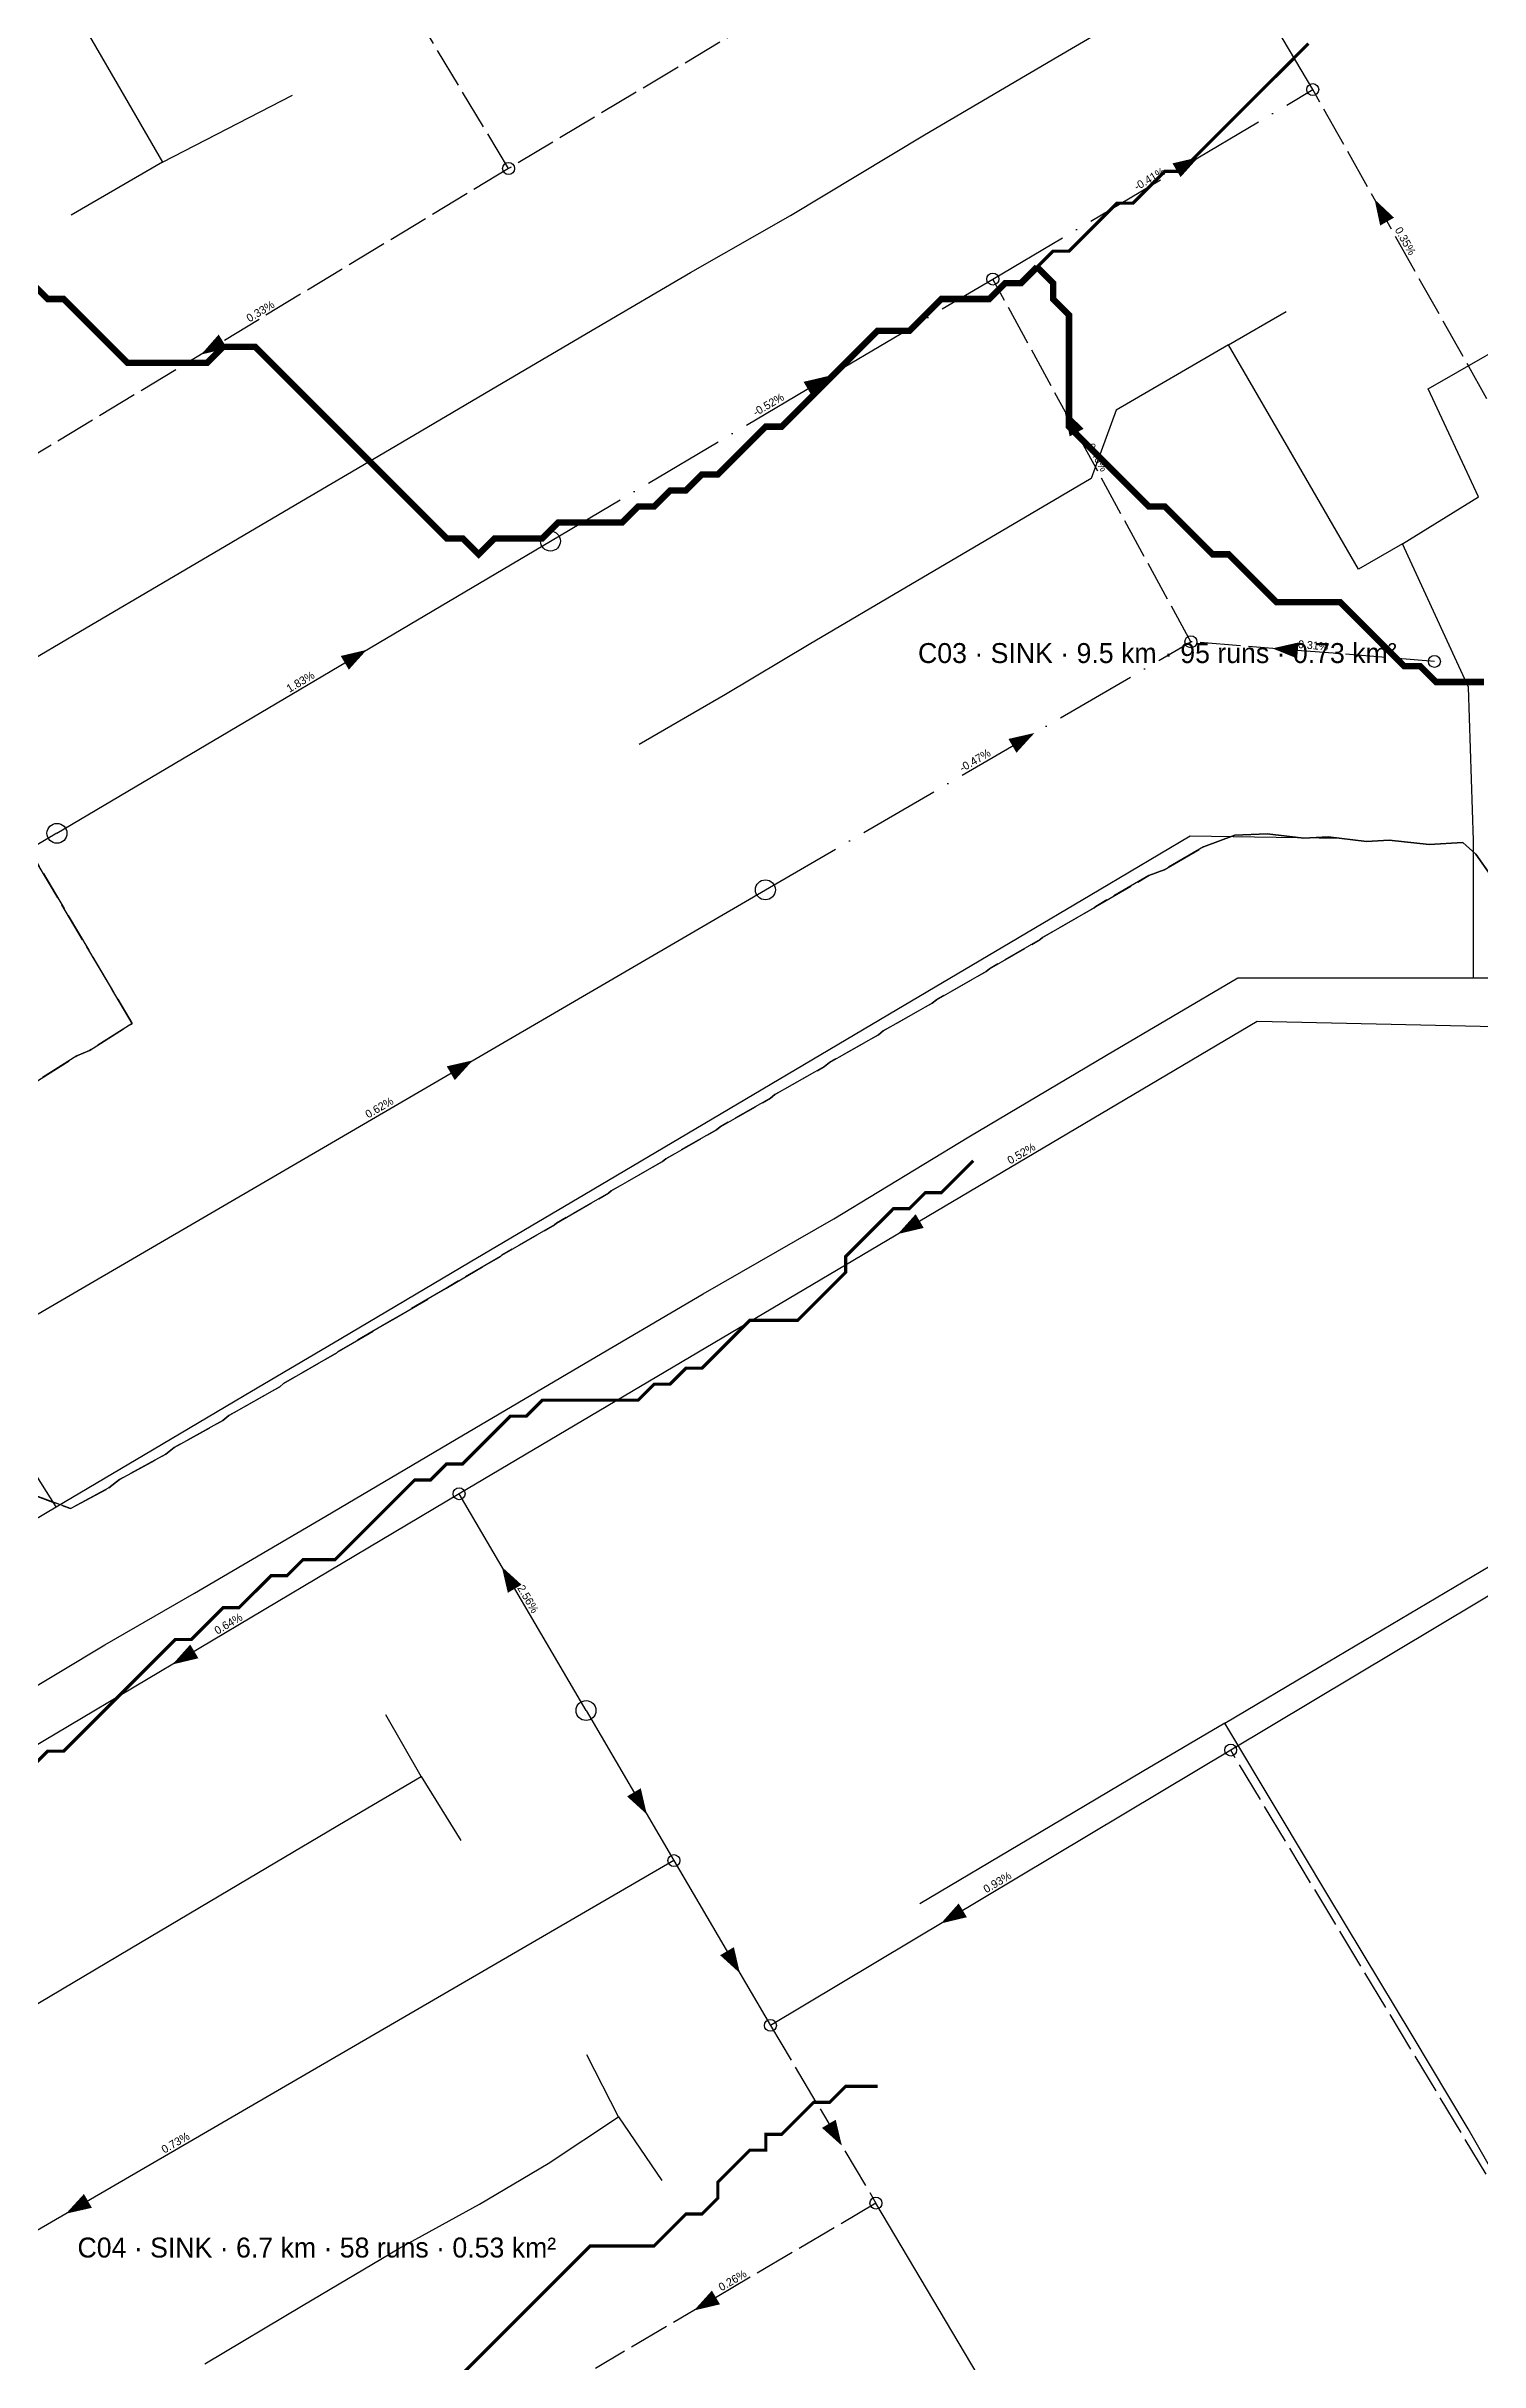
# Model space of a CAD drawing. Header units: metres. Extents: x 440276 to 476894, y 2561381 to 2578972.
# Drawn here: x 446282 to 446641, y 2566444 to 2567024 of the extents above; entities that cross this region are included whole.
import ezdxf
from ezdxf.enums import TextEntityAlignment as Align

# ---------------------------------------------------------------- set-up
doc = ezdxf.new("R2010")
doc.units = ezdxf.units.M
doc.header["$LTSCALE"] = 8
doc.linetypes.add('DASHDOT', pattern=[3.556, 2.54, -0.508, 0, -0.508])
doc.linetypes.add('DASHED', pattern=[1.524, 1.27, -0.254])
for name, color, linetype in [('A_ARROWS', 7, 'Continuous'), ('A_BUILT_2006', 252, 'Continuous'), ('A_CATCH_LABEL', 7, 'Continuous'), ('A_CATCHMENTS', 7, 'Continuous'), ('A_GRADIENT', 8, 'Continuous'), ('A_JUNCTIONS', 8, 'Continuous'), ('A_RUNS', 7, 'Continuous'), ('A_STREAMS', 5, 'Continuous')]:
    doc.layers.add(name, color=color, linetype=linetype)

msp = doc.modelspace()

# ---------------------------------------------------------------- linework, layer by layer
at = {"layer": 'A_ARROWS', "color": 1}
for points in [[(446570.96, 2566996.59), (446566.47, 2566991.61), (446564.43, 2566995.05)], [(446615.11, 2566986.03), (446619.99, 2566981.44), (446616.51, 2566979.47)], [(446320.84, 2566947.1), (446325.28, 2566952.13), (446327.35, 2566948.71)], [(446478.46, 2566941.81), (446473.97, 2566936.82), (446471.93, 2566940.27)], [(446537.34, 2566933.17), (446542.16, 2566928.51), (446538.65, 2566926.6)], [(446362.4, 2566873.07), (446357.91, 2566868.09), (446355.88, 2566871.53)], [(446589.48, 2566873.43), (446596.02, 2566874.91), (446595.7, 2566870.92)], [(446529.83, 2566852.22), (446525.31, 2566847.27), (446523.3, 2566850.72)], [(446389, 2566770.13), (446384.47, 2566765.17), (446382.46, 2566768.63)]]:
    msp.add_solid(points, dxfattribs=at)
at = {"layer": 'A_ARROWS', "color": 3}
for points in [[(446495.54, 2566726.57), (446500.03, 2566731.55), (446502.06, 2566728.11)], [(446396.26, 2566643.15), (446401.22, 2566638.64), (446397.77, 2566636.62)], [(446313.67, 2566618.65), (446318.14, 2566623.64), (446320.19, 2566620.2)], [(446432.63, 2566581.05), (446427.67, 2566585.57), (446431.12, 2566587.59)], [(446506.36, 2566553.7), (446510.82, 2566558.71), (446512.88, 2566555.27)], [(446455.97, 2566541.22), (446451.01, 2566545.73), (446454.46, 2566547.75)], [(446481.54, 2566497.96), (446476.55, 2566502.44), (446479.99, 2566504.48)], [(446286.95, 2566480.92), (446291.48, 2566485.86), (446293.48, 2566482.4)], [(446444.45, 2566456.66), (446448.94, 2566461.63), (446450.98, 2566458.19)]]:
    msp.add_solid(points, dxfattribs=at)
at = {"layer": 'A_BUILT_2006', "color": 252}
for points in [[(446535.67, 2567021.84), (446559.83, 2567036.05)], [(446288.96, 2567033.71), (446299.8, 2567014.97)], [(446502.26, 2567002.19), (446535.67, 2567021.84)], [(446299.8, 2567014.97), (446311.15, 2566995.35)], [(446311.15, 2566995.35), (446343.79, 2567012.15)], [(446468.67, 2566982), (446502.26, 2567002.19)], [(446311.15, 2566995.35), (446288.28, 2566982.07)], [(446443.54, 2566967.66), (446468.67, 2566982)], [(446419.94, 2566953.79), (446443.54, 2566967.66)], [(446578.45, 2566949.52), (446592.91, 2566957.95)], [(446628.51, 2566938.49), (446657.73, 2566955.27)], [(446395.22, 2566939.25), (446419.94, 2566953.79)], [(446578.45, 2566949.52), (446550.34, 2566933.13)], [(446596.01, 2566919.28), (446578.45, 2566949.52)], [(446368.14, 2566923.33), (446395.22, 2566939.25)], [(446641.16, 2566911.4), (446628.51, 2566938.49)], [(446550.34, 2566933.13), (446544.07, 2566916.05)], [(446343.19, 2566908.66), (446368.14, 2566923.33)], [(446611.08, 2566893.33), (446596.01, 2566919.28)], [(446544.07, 2566916.05), (446521.44, 2566902.74)], [(446313.94, 2566891.46), (446343.19, 2566908.66)], [(446622.13, 2566899.67), (446641.16, 2566911.4)], [(446521.44, 2566902.74), (446499.16, 2566889.63)], [(446622.13, 2566899.67), (446611.08, 2566893.33)], [(446638.69, 2566863.7), (446622.13, 2566899.67)], [(446290.64, 2566877.76), (446313.94, 2566891.46)], [(446499.16, 2566889.63), (446473.31, 2566874.43)], [(446265.08, 2566862.73), (446290.64, 2566877.76)], [(446473.31, 2566874.43), (446452.38, 2566861.91)], [(446452.38, 2566861.91), (446430.68, 2566849.34)], [(446639.94, 2566825.27), (446638.69, 2566863.7)], [(446546.04, 2566812.89), (446568.91, 2566826.41)], [(446568.91, 2566826.41), (446606.53, 2566825.81)], [(446639.94, 2566790.79), (446639.94, 2566825.27)], [(446523.71, 2566799.67), (446546.04, 2566812.89)], [(446495.29, 2566782.86), (446523.71, 2566799.67)], [(446547.91, 2566771.42), (446580.8, 2566790.79)], [(446580.8, 2566790.79), (446610.14, 2566790.85)], [(446610.14, 2566790.85), (446639.94, 2566790.79)], [(446639.94, 2566790.79), (446659.93, 2566790.79)], [(446469.91, 2566767.84), (446495.29, 2566782.86)], [(446513.36, 2566750.93), (446547.91, 2566771.42)], [(446444.92, 2566753.06), (446469.91, 2566767.84)], [(446417.07, 2566736.58), (446444.92, 2566753.06)], [(446479.5, 2566730.39), (446513.36, 2566750.93)], [(446388.32, 2566719.57), (446417.07, 2566736.58)], [(446446.78, 2566711.61), (446479.5, 2566730.39)], [(446355.89, 2566700.38), (446388.32, 2566719.57)], [(446415.76, 2566693.34), (446446.78, 2566711.61)], [(446331.66, 2566686.05), (446355.89, 2566700.38)], [(446384.81, 2566675.11), (446415.76, 2566693.34)], [(446308.69, 2566672.46), (446331.66, 2566686.05)], [(446284.56, 2566658.18), (446271.54, 2566678.72)], [(446284.56, 2566658.18), (446308.69, 2566672.46)], [(446352.12, 2566655.87), (446384.81, 2566675.11)], [(446254.8, 2566640.57), (446284.56, 2566658.18)], [(446319.24, 2566636.51), (446352.12, 2566655.87)], [(446621.54, 2566630), (446650.83, 2566647.36)], [(446296.76, 2566623.56), (446319.24, 2566636.51)], [(446601.2, 2566617.95), (446621.54, 2566630)], [(446273.24, 2566609.43), (446296.76, 2566623.56)], [(446577.54, 2566603.93), (446601.2, 2566617.95)], [(446376.03, 2566590.55), (446367.2, 2566605.98)], [(446577.54, 2566603.93), (446556.86, 2566591.68)], [(446591.19, 2566581.18), (446577.54, 2566603.93)], [(446356.96, 2566579.36), (446376.03, 2566590.55)], [(446376.03, 2566590.55), (446385.97, 2566574.48)], [(446556.86, 2566591.68), (446528.4, 2566574.81)], [(446335.24, 2566566.46), (446356.96, 2566579.36)], [(446603.15, 2566561.25), (446591.19, 2566581.18)], [(446528.4, 2566574.81), (446501.06, 2566558.61)], [(446303, 2566547.3), (446335.24, 2566566.46)], [(446612.23, 2566546.12), (446603.15, 2566561.25)], [(446277.29, 2566532.03), (446303, 2566547.3)], [(446624.52, 2566525.65), (446612.23, 2566546.12)], [(446638.58, 2566502.22), (446624.52, 2566525.65)], [(446425.52, 2566505.17), (446417.6, 2566520.77)], [(446407.91, 2566493.54), (446425.52, 2566505.17)], [(446425.52, 2566505.17), (446436.38, 2566489.27)], [(446652.62, 2566477.65), (446638.58, 2566502.22)], [(446390.7, 2566483.35), (446407.91, 2566493.54)], [(446370.46, 2566472.23), (446390.7, 2566483.35)], [(446346.49, 2566457.99), (446370.46, 2566472.23)], [(446321.79, 2566443.31), (446346.49, 2566457.99)]]:
    msp.add_lwpolyline(points, dxfattribs=at)
at = {"layer": 'A_CATCHMENTS', "color": 1, "linetype": 'DASHED'}
for points in [[(446279.17, 2566764.57), (446289.68, 2566771.25), (446292.85, 2566772.62), (446303.58, 2566779.4), (446256.48, 2566858.93)], [(446644.28, 2566816.51), (446640.47, 2566821.8), (446637.27, 2566824.73), (446628.76, 2566824.22), (446618.79, 2566825.34), (446613.08, 2566825.03), (446603.5, 2566826.14), (446597.4, 2566825.83), (446588.2, 2566826.93), (446580.08, 2566826.57), (446572.24, 2566823.63), (446562.36, 2566817.9), (446558.54, 2566816.48), (446545.2, 2566808.72), (446544.77, 2566808.37), (446531.88, 2566800.92), (446531.25, 2566800.4), (446518.56, 2566793.12), (446517.73, 2566792.43), (446505.24, 2566785.31), (446504.21, 2566784.47), (446491.92, 2566777.51), (446490.69, 2566776.5), (446478.41, 2566769.6), (446477.15, 2566768.57), (446464.72, 2566761.54), (446463.61, 2566760.63), (446451.04, 2566753.49), (446450.07, 2566752.69), (446437.36, 2566745.43), (446436.53, 2566744.75), (446423.67, 2566737.38), (446422.99, 2566736.81), (446409.99, 2566729.32), (446409.45, 2566728.88), (446396.31, 2566721.27), (446395.91, 2566720.94), (446382.62, 2566713.21), (446382.37, 2566713), (446368.94, 2566705.15), (446368.84, 2566705.07), (446355.26, 2566697.1), (446354.86, 2566696.76), (446341.55, 2566689.09), (446340.59, 2566688.29), (446327.84, 2566681.07), (446326.31, 2566679.82), (446314.14, 2566673.05), (446312.04, 2566671.36), (446300.44, 2566665.03), (446297.76, 2566662.91), (446288.1, 2566657.72), (446274.78, 2566662.66)]]:
    msp.add_lwpolyline(points, dxfattribs=at)
at = {"layer": 'A_CATCHMENTS', "color": 2, "linetype": 'DASHED'}
msp.add_lwpolyline([(446256.48, 2566858.93), (446303.58, 2566779.4), (446292.85, 2566772.62), (446289.68, 2566771.25), (446279.17, 2566764.57)], dxfattribs=at)
at = {"layer": 'A_CATCHMENTS', "color": 3, "linetype": 'DASHED'}
msp.add_lwpolyline([(446274.78, 2566662.66), (446288.1, 2566657.72), (446297.76, 2566662.91), (446300.44, 2566665.03), (446312.04, 2566671.36), (446314.14, 2566673.05), (446326.31, 2566679.82), (446327.84, 2566681.07), (446340.59, 2566688.29), (446341.55, 2566689.09), (446354.86, 2566696.76), (446355.26, 2566697.1), (446368.84, 2566705.07), (446368.94, 2566705.15), (446382.37, 2566713), (446382.62, 2566713.21), (446395.91, 2566720.94), (446396.31, 2566721.27), (446409.45, 2566728.88), (446409.99, 2566729.32), (446422.99, 2566736.81), (446423.67, 2566737.38), (446436.53, 2566744.75), (446437.36, 2566745.43), (446450.07, 2566752.69), (446451.04, 2566753.49), (446463.61, 2566760.63), (446464.72, 2566761.54), (446477.15, 2566768.57), (446478.41, 2566769.6), (446490.69, 2566776.5), (446491.92, 2566777.51), (446504.21, 2566784.47), (446505.24, 2566785.31), (446517.73, 2566792.43), (446518.56, 2566793.12), (446531.25, 2566800.4), (446531.88, 2566800.92), (446544.77, 2566808.37), (446545.2, 2566808.72), (446558.54, 2566816.48), (446562.36, 2566817.9), (446572.24, 2566823.63), (446580.08, 2566826.57), (446588.2, 2566826.93), (446597.4, 2566825.83), (446603.5, 2566826.14), (446613.08, 2566825.03), (446618.79, 2566825.34), (446628.76, 2566824.22), (446637.27, 2566824.73), (446640.47, 2566821.8), (446644.28, 2566816.51)], dxfattribs=at)
at = {"layer": 'A_JUNCTIONS'}
for centre in [(446599.6, 2567013.55), (446397.98, 2566993.77), (446519.39, 2566966.05), (446569.05, 2566875.08), (446630.1, 2566870.15), (446385.54, 2566661.45), (446579.03, 2566597.17), (446439.43, 2566569.45), (446463.63, 2566528.15), (446490.08, 2566483.57)]:
    msp.add_circle(centre, 1.5, dxfattribs=at)
at = {"layer": 'A_JUNCTIONS', "color": 30}
for centre in [(446408.46, 2566900.34), (446284.72, 2566827.06), (446462.36, 2566812.89), (446417.38, 2566607.09)]:
    msp.add_circle(centre, 2.5, dxfattribs=at)
at = {"layer": 'A_RUNS', "color": 1, "linetype": 'DASHED'}
for points in [[(446555.58, 2567087.96), (446397.98, 2566993.77)], [(446397.98, 2566993.77), (446345.77, 2567080.46)], [(446643.28, 2566936.04), (446599.6, 2567013.55)], [(446397.98, 2566993.77), (446275.11, 2566919.44)], [(446569.05, 2566875.08), (446519.39, 2566966.05)], [(446630.1, 2566870.15), (446569.05, 2566875.08)]]:
    msp.add_lwpolyline(points, dxfattribs=at)
at = {"layer": 'A_RUNS', "color": 1, "linetype": 'DASHDOT'}
for points in [[(446599.6, 2567013.55), (446555.58, 2567087.96)], [(446519.39, 2566966.05), (446599.6, 2567013.55)], [(446408.46, 2566900.34), (446519.39, 2566966.05)], [(446462.36, 2566812.89), (446569.05, 2566875.08)]]:
    msp.add_lwpolyline(points, dxfattribs=at)
at = {"layer": 'A_RUNS', "color": 1}
for points in [[(446284.72, 2566827.06), (446408.46, 2566900.34)], [(446270.31, 2566700.94), (446462.36, 2566812.89)]]:
    msp.add_lwpolyline(points, dxfattribs=at)
at = {"layer": 'A_RUNS', "color": 2}
msp.add_lwpolyline([(446284.72, 2566827.06), (446173.78, 2566761.35)], dxfattribs=at)
at = {"layer": 'A_RUNS', "color": 3}
for points in [[(446682.65, 2566777.73), (446585.64, 2566779.91), (446385.54, 2566661.45)], [(446385.54, 2566661.45), (446271.48, 2566593.52)], [(446417.38, 2566607.09), (446385.54, 2566661.45)], [(446790.15, 2566658.78), (446682.32, 2566658.95), (446579.03, 2566597.17)], [(446417.38, 2566607.09), (446439.43, 2566569.45)], [(446579.03, 2566597.17), (446463.63, 2566528.15)], [(446439.43, 2566569.45), (446191.06, 2566425.24)], [(446439.43, 2566569.45), (446463.63, 2566528.15)], [(446593.78, 2566308.83), (446490.08, 2566483.57)]]:
    msp.add_lwpolyline(points, dxfattribs=at)
at = {"layer": 'A_RUNS', "color": 3, "linetype": 'DASHED'}
for points in [[(446750.05, 2566313.27), (446579.03, 2566597.17)], [(446463.63, 2566528.15), (446490.08, 2566483.57)], [(446490.08, 2566483.57), (446419.77, 2566442.1)]]:
    msp.add_lwpolyline(points, dxfattribs=at)
at = {"layer": 'A_STREAMS', "color": 5}
for points, const_width in [([(446598.52, 2567025.08), (446594.52, 2567021.07), (446590.52, 2567017.07), (446586.51, 2567013.07), (446582.51, 2567009.07), (446578.51, 2567005.07), (446574.51, 2567001.07), (446570.51, 2566997.06), (446566.51, 2566993.06), (446562.5, 2566993.06), (446558.5, 2566989.06), (446554.5, 2566985.06), (446550.5, 2566985.06), (446546.5, 2566981.06), (446542.49, 2566977.05), (446538.49, 2566973.05), (446534.49, 2566973.05), (446530.49, 2566969.05)], 0.8), ([(446530.49, 2566969.05), (446526.49, 2566965.05), (446522.49, 2566965.05), (446518.48, 2566961.05), (446514.48, 2566961.05), (446510.48, 2566961.05), (446506.48, 2566961.05), (446502.48, 2566957.05), (446498.48, 2566953.04), (446494.47, 2566953.04), (446490.47, 2566953.04), (446486.47, 2566949.04), (446482.47, 2566945.04), (446478.47, 2566941.04), (446474.47, 2566937.04), (446470.46, 2566933.03), (446466.46, 2566929.03), (446462.46, 2566929.03), (446458.46, 2566925.03), (446454.46, 2566921.03), (446450.45, 2566917.03), (446446.45, 2566917.03), (446442.45, 2566913.03), (446438.45, 2566913.03), (446434.45, 2566909.02), (446430.45, 2566909.02), (446426.44, 2566905.02), (446422.44, 2566905.02), (446418.44, 2566905.02), (446414.44, 2566905.02), (446410.44, 2566905.02), (446406.44, 2566901.02), (446402.43, 2566901.02), (446398.43, 2566901.02), (446394.43, 2566901.02), (446390.43, 2566897.02), (446386.43, 2566901.02), (446382.42, 2566901.02), (446378.42, 2566905.02), (446374.42, 2566909.02), (446370.42, 2566913.03), (446366.42, 2566917.03), (446362.42, 2566921.03), (446358.41, 2566925.03), (446354.41, 2566929.03), (446350.41, 2566933.03), (446346.41, 2566937.04), (446342.41, 2566941.04), (446338.41, 2566945.04), (446334.4, 2566949.04), (446330.4, 2566949.04), (446326.4, 2566949.04), (446322.4, 2566945.04), (446318.4, 2566945.04), (446314.4, 2566945.04), (446310.39, 2566945.04), (446306.39, 2566945.04), (446302.39, 2566945.04), (446298.39, 2566949.04), (446294.39, 2566953.04), (446290.38, 2566957.05), (446286.38, 2566961.05), (446282.38, 2566961.05), (446278.38, 2566965.05)], 1.6), ([(446642.54, 2566865), (446638.54, 2566865), (446634.53, 2566865), (446630.53, 2566865), (446626.53, 2566869.01), (446622.53, 2566869.01), (446618.53, 2566873.01), (446614.53, 2566877.01), (446610.52, 2566881.01), (446606.52, 2566885.01), (446602.52, 2566885.01), (446598.52, 2566885.01), (446594.52, 2566885.01), (446590.52, 2566885.01), (446586.51, 2566889.02), (446582.51, 2566893.02), (446578.51, 2566897.02), (446574.51, 2566897.02), (446570.51, 2566901.02), (446566.51, 2566905.02), (446562.5, 2566909.02), (446558.5, 2566909.02), (446554.5, 2566913.03), (446550.5, 2566917.03), (446546.5, 2566921.03), (446542.49, 2566925.03), (446538.49, 2566929.03), (446538.49, 2566933.03), (446538.49, 2566937.04), (446538.49, 2566941.04), (446538.49, 2566945.04), (446538.49, 2566949.04), (446538.49, 2566953.04), (446538.49, 2566957.05), (446534.49, 2566961.05), (446534.49, 2566965.05), (446530.49, 2566969.05)], 1.6), ([(446514.48, 2566744.95), (446510.48, 2566740.95), (446506.48, 2566736.95), (446502.48, 2566736.95), (446498.48, 2566732.95), (446494.47, 2566732.95), (446490.47, 2566728.94), (446486.47, 2566724.94), (446482.47, 2566720.94), (446482.47, 2566716.94), (446478.47, 2566712.94), (446474.47, 2566708.94), (446470.46, 2566704.93), (446466.46, 2566704.93), (446462.46, 2566704.93), (446458.46, 2566704.93), (446454.46, 2566700.93), (446450.45, 2566696.93), (446446.45, 2566692.93), (446442.45, 2566692.93), (446438.45, 2566688.93), (446434.45, 2566688.93), (446430.45, 2566684.92), (446426.44, 2566684.92), (446422.44, 2566684.92), (446418.44, 2566684.92), (446414.44, 2566684.92), (446410.44, 2566684.92), (446406.44, 2566684.92), (446402.43, 2566680.92), (446398.43, 2566680.92), (446394.43, 2566676.92), (446390.43, 2566672.92), (446386.43, 2566668.92), (446382.42, 2566668.92), (446378.42, 2566664.92), (446374.42, 2566664.92), (446370.42, 2566660.91), (446366.42, 2566656.91), (446362.42, 2566652.91), (446358.41, 2566648.91), (446354.41, 2566644.91), (446350.41, 2566644.91), (446346.41, 2566644.91), (446342.41, 2566640.9), (446338.41, 2566640.9), (446334.4, 2566636.9), (446330.4, 2566632.9), (446326.4, 2566632.9), (446322.4, 2566628.9), (446318.4, 2566624.9), (446314.4, 2566624.9), (446310.39, 2566620.9), (446306.39, 2566616.89), (446302.39, 2566612.89), (446298.39, 2566608.89), (446294.39, 2566604.89), (446290.38, 2566600.89), (446286.38, 2566596.89), (446282.38, 2566596.89), (446278.38, 2566592.88)], 0.8), ([(446490.47, 2566512.85), (446486.47, 2566512.85), (446482.47, 2566512.85), (446478.47, 2566508.85), (446474.47, 2566508.85), (446470.46, 2566504.84), (446466.46, 2566500.84), (446462.46, 2566500.84), (446462.46, 2566496.84), (446458.46, 2566496.84), (446454.46, 2566492.84), (446450.45, 2566488.84), (446450.45, 2566484.84), (446446.45, 2566480.83), (446442.45, 2566480.83), (446438.45, 2566476.83), (446434.45, 2566472.83), (446430.45, 2566472.83), (446426.44, 2566472.83), (446422.44, 2566472.83), (446418.44, 2566472.83), (446414.44, 2566468.83), (446410.44, 2566464.83), (446406.44, 2566460.82), (446402.43, 2566456.82), (446398.43, 2566452.82), (446394.43, 2566448.82), (446390.43, 2566444.82), (446386.43, 2566440.82)], 0.8)]:
    msp.add_lwpolyline(points, dxfattribs=dict(at, const_width=const_width))

# ---------------------------------------------------------------- texts
at = {"layer": 'A_CATCH_LABEL', "color": 1}
msp.add_text('C03 · SINK · 9.5 km · 95 runs · 0.73 km²', height=5, dxfattribs=at).set_placement((446560.64, 2566872.26), align=Align.MIDDLE_CENTER)
at = {"layer": 'A_CATCH_LABEL', "color": 3}
msp.add_text('C04 · SINK · 6.7 km · 58 runs · 0.53 km²', height=5, dxfattribs=at).set_placement((446349.88, 2566472.43), align=Align.MIDDLE_CENTER)
at = {"layer": 'A_GRADIENT', "color": 1}
for s, rotation, p in [('-0.41%', 30.63702, (446559.49, 2566989.8)), ('0.35%', 299.40803, (446621.44, 2566974.8)), ('0.33%', 31.17211, (446336.55, 2566956.61)), ('-0.52%', 30.63702, (446463.92, 2566933.2)), ('0.46%', 298.63168, (446544.22, 2566920.57)), ('0.31%', 355.37682, (446599.58, 2566872.61)), ('1.83%', 30.63702, (446346.59, 2566863.7)), ('-0.47%', 30.23818, (446515.71, 2566843.99)), ('0.62%', 30.23818, (446366.34, 2566756.92))]:
    msp.add_text(s, height=2, rotation=rotation, dxfattribs=at).set_placement(p, align=Align.BOTTOM_CENTER)
at = {"layer": 'A_GRADIENT', "color": 3}
for s, rotation, p in [('0.52%', 30.62789, (446527.34, 2566745.4)), ('2.56%', 300.36081, (446401.46, 2566634.27)), ('0.64%', 30.77379, (446328.51, 2566627.49)), ('0.93%', 30.88417, (446521.33, 2566562.66)), ('0.73%', 30.14028, (446315.24, 2566497.35)), ('0.26%', 30.52844, (446454.92, 2566462.84))]:
    msp.add_text(s, height=2, rotation=rotation, dxfattribs=at).set_placement(p, align=Align.BOTTOM_CENTER)

doc.saveas('drawing.dxf')
